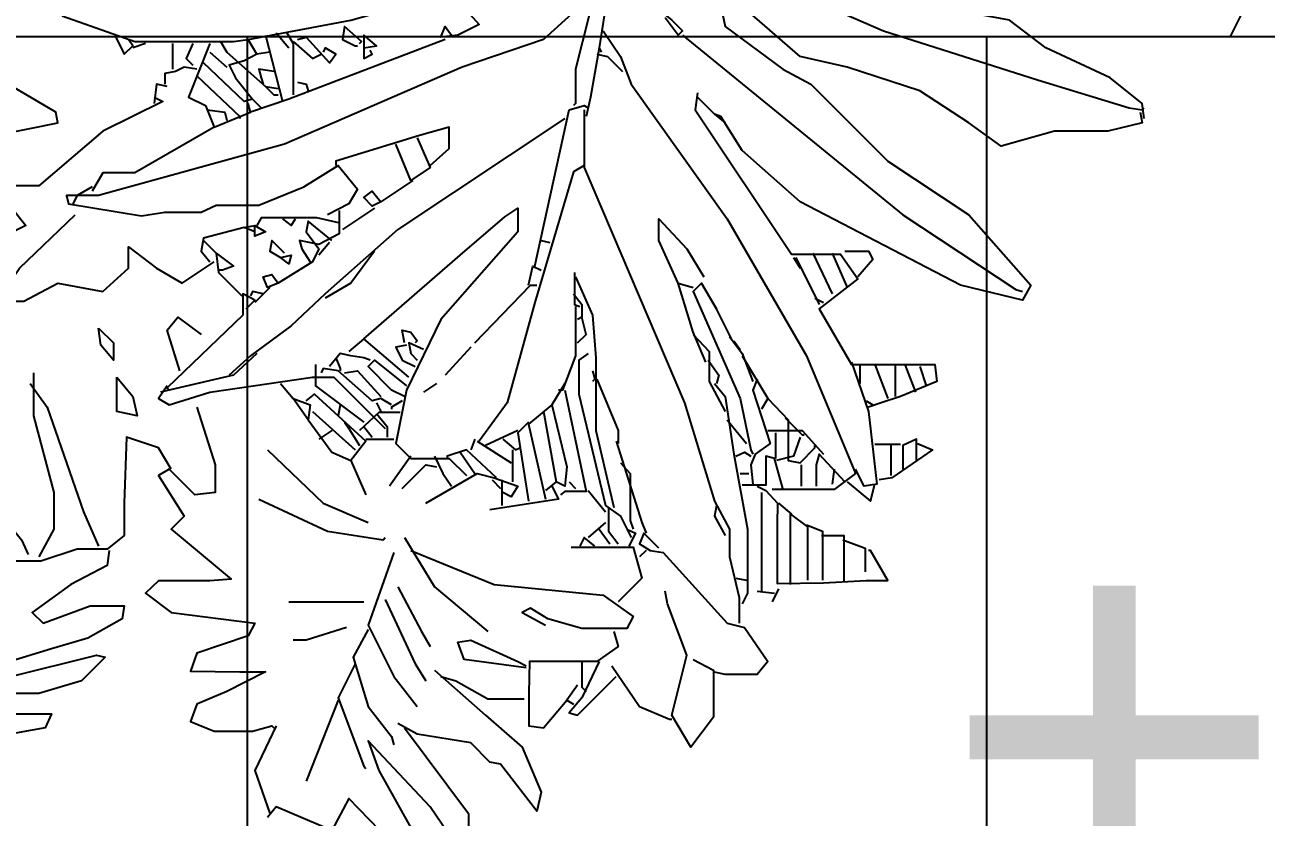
# Model space of a CAD drawing. Extents: x -109 to 1815, y -14679 to 345.
# Drawn here: x -96.2494 to -95.8297, y -47.2789 to -47.011 of the extents above; entities that cross this region are included whole.
import ezdxf

# ---------------------------------------------------------------- set-up
doc = ezdxf.new("R2010")
doc.units = 0
doc.header["$MEASUREMENT"] = 0
doc.layers.get('0').update_dxf_attribs({"linetype": 'CONTINUOUS'})
for name, color, linetype in [('corte-esq-ext', 1, 'CONTINUOUS'), ('COTA', 1, 'CONTINUOUS'), ('linha-vista-3', 1, 'CONTINUOUS'), ('TEXTO', 1, 'CONTINUOUS')]:
    doc.layers.add(name, color=color, linetype=linetype)
doc.styles.add('ARIALN', font='arial.ttf')

# ---------------------------------------------------------------- blocks, each defined once
blk = doc.blocks.new('JARDIM_5')
at = {"linetype": 'Continuous'}
for points in [[(0.21543, 0.01423), (0.2082, 0.0101), (0.19839, -0.04877), (0.19839, -0.0591), (0.19168, -0.08595), (0.19168, -0.10247), (0.19064, -0.1035)], [(0.2082, -0.00023), (0.2144, -0.00333), (0.20304, -0.07562), (0.20407, -0.07768)], [(0.2144, -0.00333), (0.28359, -0.04257), (0.34039, -0.06736), (0.41475, -0.09111), (0.45915, -0.10454), (0.46535, -0.10557), (0.46638, -0.10454)], [(0.46638, -0.1097), (0.46535, -0.10247), (0.44986, -0.09008), (0.41888, -0.07562), (0.40132, -0.06219), (0.35691, -0.05393), (0.31973, -0.03328), (0.30011, -0.02708), (0.30424, -0.01985), (0.31664, -0.01417), (0.33419, -0.01546), (0.34969, -0.01546), (0.38067, -0.03328), (0.36311, -0.05496)], [(0.21027, -0.03328), (0.23195, -0.05703), (0.23815, -0.06219), (0.24331, -0.06736), (0.24125, -0.06942), (0.23505, -0.06116)], [(0.19684, -0.0529), (0.17618, -0.07149), (0.13694, -0.08491), (0.05122, -0.12209), (-0.03863, -0.14688), (-0.05412, -0.14688), (-0.05309, -0.15101), (-0.01797, -0.15669), (-0.00661, -0.15488), (0.01094, -0.15488), (0.01817, -0.15153), (0.03883, -0.15153), (0.06052, -0.14275), (0.07704, -0.13242), (0.08633, -0.14378), (0.0822, -0.15101), (0.07187, -0.15617)], [(0.04399, -0.07768), (0.0378, -0.07872), (0.03366, -0.07149), (0.08324, -0.06219), (0.09976, -0.05755), (0.13901, -0.05755), (0.1452, -0.06426), (0.13487, -0.06942), (0.12661, -0.07046), (0.12868, -0.06529), (0.13178, -0.06942)], [(0.46432, -0.1066), (0.46535, -0.11177), (0.44883, -0.1159), (0.42301, -0.1159), (0.39719, -0.12313), (0.3817, -0.11177), (0.35795, -0.09627), (0.32283, -0.08491), (0.30011, -0.07975), (0.27223, -0.05548), (0.2619, -0.05548), (0.26397, -0.06529), (0.29185, -0.08595), (0.30528, -0.09318), (0.34246, -0.13035), (0.3817, -0.15617), (0.41165, -0.19025), (0.40752, -0.19748), (0.37757, -0.19025), (0.30011, -0.14998), (0.27223, -0.12519), (0.2619, -0.10867), (0.2588, -0.10763)], [(-0.05618, -0.06013), (-0.02107, -0.07252), (0.02644, -0.07252), (0.03366, -0.07149)], [(0.08737, -0.07355), (0.0884, -0.07252), (0.08014, -0.06529), (0.0791, -0.07149), (0.0853, -0.07459), (0.08633, -0.07459)], [(-0.03036, -0.07046), (-0.02623, -0.07872), (-0.0221, -0.07459), (-0.02417, -0.07149)], [(0.12868, -0.07149), (0.05329, -0.10041), (0.0347, -0.1066)], [(0.04193, -0.06942), (0.05019, -0.10144)], [(0.04709, -0.06839), (0.05329, -0.07562)], [(0.05225, -0.06839), (0.05535, -0.07355), (0.05535, -0.07975), (0.05535, -0.09834)], [(0.05742, -0.07149), (0.06155, -0.07046), (0.07291, -0.08285), (0.07601, -0.07872), (0.07084, -0.07562), (0.06981, -0.07768)], [(0.08943, -0.07562), (0.09563, -0.07459), (0.08943, -0.06942), (0.08943, -0.08078), (0.09356, -0.07872), (0.09253, -0.07665)], [(0.2051, -0.06736), (0.21336, -0.07975), (0.21853, -0.09318), (0.265, -0.15824), (0.30321, -0.22433), (0.32696, -0.28114), (0.31664, -0.28888), (0.28669, -0.28888)], [(0.24331, -0.06942), (0.34969, -0.15617), (0.40442, -0.19232), (0.40752, -0.19335)], [(-0.11815, -0.11745), (-0.08613, -0.11745), (-0.05825, -0.11177), (-0.05928, -0.1066), (-0.08923, -0.08904), (-0.14294, -0.08078), (-0.1512, -0.07355)], [(-0.01591, -0.07355), (-0.0221, -0.07562)], [(-0.003, -0.07355), (-0.003, -0.08595)], [(0.00681, -0.07355), (0.00371, -0.08078), (0.00681, -0.08388)], [(0.01507, -0.07355), (0.00475, -0.09937), (0.01301, -0.1035), (0.01714, -0.11383), (0.0347, -0.1066), (0.03366, -0.10247)], [(0.01507, -0.07768), (0.02334, -0.08491)], [(0.02024, -0.07252), (0.02334, -0.07768), (0.04193, -0.09421), (0.04812, -0.09524)], [(0.05535, -0.07252), (0.06465, -0.08078), (0.06878, -0.07872)], [(0.20304, -0.07562), (0.1989, -0.09937), (0.19684, -0.10867)], [(0.0378, -0.07872), (0.0316, -0.08182), (0.02437, -0.08388), (0.02747, -0.09008), (0.03573, -0.10041), (0.0316, -0.10144), (0.01198, -0.08285)], [(0.202, -0.07872), (0.20717, -0.07975), (0.2144, -0.08698)], [(0.00888, -0.08595), (0.00268, -0.08491), (-0.00145, -0.08698), (-0.00661, -0.08801), (-0.00661, -0.09318)], [(0.00888, -0.08904), (0.02953, -0.10867), (0.02953, -0.1097)], [(0.04606, -0.08698), (0.03883, -0.08595), (0.03986, -0.09008), (0.04089, -0.09318)], [(-0.00558, -0.09421), (-0.01074, -0.09318), (-0.01177, -0.10247)], [(0.04193, -0.09421), (0.04606, -0.09834), (0.04812, -0.09834)], [(0.05742, -0.09214), (0.06155, -0.09318), (0.06258, -0.09627)], [(-0.01177, -0.09937), (-0.00765, -0.10144), (-0.03656, -0.1159), (-0.06755, -0.14223), (-0.0913, -0.14223), (-0.11815, -0.11796), (-0.11918, -0.1159)], [(0.03573, -0.10041), (0.03986, -0.10454)], [(0.25054, -0.09731), (0.24951, -0.10557), (0.29598, -0.17528), (0.31973, -0.17528), (0.328, -0.18716), (0.30941, -0.20161), (0.3249, -0.22847), (0.36518, -0.22847), (0.36621, -0.23673), (0.34865, -0.24396), (0.33936, -0.24705), (0.33316, -0.24912)], [(0.25054, -0.09937), (0.2588, -0.10763), (0.26397, -0.11177)], [(0.01404, -0.10557), (0.0223, -0.1066), (0.02334, -0.11073)], [(0.17205, -0.18096), (0.18858, -0.10557), (0.19581, -0.1035), (0.19787, -0.10454)], [(0.19581, -0.10557), (0.19581, -0.13345), (0.24434, -0.24705), (0.2588, -0.29456), (0.26603, -0.30799), (0.26603, -0.32141), (0.27068, -0.34104), (0.27068, -0.35343)], [(0.01714, -0.11383), (-0.02107, -0.13603), (-0.03656, -0.13603), (-0.04173, -0.14481)], [(0.18651, -0.1097), (0.10596, -0.1634), (0.07084, -0.19438), (0.05432, -0.20988), (0.0347, -0.22433), (0.02437, -0.23363)], [(0.12145, -0.13242), (0.13074, -0.12416), (0.13074, -0.11383), (0.11628, -0.11796), (0.07601, -0.13035), (0.07601, -0.13242)], [(0.11525, -0.11899), (0.12145, -0.13345), (0.11215, -0.13965), (0.10492, -0.12209)], [(0.19581, -0.13242), (0.19064, -0.13552), (0.17205, -0.19852), (0.15863, -0.24705), (0.1452, -0.26564)], [(-0.04173, -0.14275), (-0.04895, -0.14688), (-0.05102, -0.15101)], [(0.11319, -0.13965), (0.09769, -0.14998)], [(-0.08717, -0.14481), (-0.07374, -0.16134), (-0.07994, -0.16444), (-0.11195, -0.15204), (-0.11712, -0.15101)], [(0.09769, -0.14998), (0.09356, -0.15204), (0.08943, -0.14791), (0.09356, -0.14481), (0.09769, -0.14998)], [(0.07756, -0.15411), (0.07756, -0.16547), (0.06774, -0.17063), (0.05845, -0.16857), (0.05948, -0.1727), (0.06362, -0.17889)], [(0.0946, -0.15307), (0.0791, -0.1634)], [(0.08943, -0.21607), (0.13591, -0.1758), (0.15759, -0.15721), (0.16379, -0.15307), (0.16379, -0.16444), (0.12661, -0.20678), (0.11009, -0.24086), (0.10492, -0.26668), (0.11215, -0.27391), (0.13074, -0.27391), (0.13901, -0.28217)], [(-0.0882, -0.19852), (-0.07684, -0.18199), (-0.04999, -0.15617)], [(0.03676, -0.16444), (0.0316, -0.16237), (0.03676, -0.16134), (0.04193, -0.16444), (0.03676, -0.1665), (0.03676, -0.16134)], [(0.07807, -0.1603), (0.06671, -0.15772), (0.03986, -0.15772), (0.0378, -0.16134)], [(0.07394, -0.16857), (0.06258, -0.15927), (0.06155, -0.16444), (0.06774, -0.1727), (0.06465, -0.17889), (0.04812, -0.18922)], [(0.05019, -0.15824), (0.05432, -0.16134), (0.05639, -0.15824)], [(0.24125, -0.18922), (0.23195, -0.16857), (0.23195, -0.15824), (0.24538, -0.1727), (0.25364, -0.18612)], [(0.0316, -0.16237), (0.01198, -0.16753), (0.01094, -0.17373), (0.01507, -0.17889)], [(-0.15739, -0.20265), (-0.14913, -0.20007), (-0.13571, -0.20007), (-0.11402, -0.19335), (-0.10576, -0.19542), (-0.10162, -0.20368), (-0.09439, -0.20265), (-0.08717, -0.198), (-0.07477, -0.198), (-0.05825, -0.18922), (-0.03656, -0.19335), (-0.02417, -0.18199), (-0.02417, -0.17166), (-0.01074, -0.18199), (0.00165, -0.18922), (0.01714, -0.17889)], [(0.01198, -0.16857), (0.01817, -0.17476), (0.01921, -0.18406), (0.03057, -0.19542)], [(0.05122, -0.17476), (0.04503, -0.16857), (0.04399, -0.17373), (0.04916, -0.17683), (0.05432, -0.1758), (0.05329, -0.17993), (0.04916, -0.17683)], [(0.07291, -0.1696), (0.06774, -0.1758)], [(0.0946, -0.17373), (0.08324, -0.18922), (0.07084, -0.19645)], [(0.17515, -0.16857), (0.17928, -0.1696)], [(0.3218, -0.17373), (0.33316, -0.17373), (0.33523, -0.17786), (0.328, -0.18612)], [(0.01817, -0.17476), (0.02644, -0.18096), (0.02127, -0.18303), (0.01921, -0.18303)], [(0.29702, -0.17683), (0.30011, -0.18199)], [(0.29805, -0.17683), (0.30941, -0.19955)], [(0.30631, -0.17476), (0.3156, -0.19438)], [(0.3156, -0.17476), (0.32283, -0.19129)], [(0.04812, -0.18922), (0.04296, -0.19129), (0.04089, -0.18612), (0.04503, -0.18509), (0.04812, -0.18922)], [(0.16895, -0.19025), (0.17102, -0.18096), (0.17515, -0.18303)], [(0.19116, -0.18406), (0.19116, -0.19955), (0.19374, -0.20058)], [(0.04399, -0.19129), (0.03676, -0.19852)], [(0.14314, -0.21814), (0.16999, -0.19025), (0.17308, -0.19025)], [(0.19168, -0.18612), (0.19994, -0.20471), (0.20149, -0.22537), (0.20149, -0.26048), (0.21027, -0.29766)], [(0.25467, -0.22743), (0.24848, -0.21297), (0.24125, -0.18922), (0.24848, -0.19129)], [(0.26707, -0.21607), (0.25984, -0.20161), (0.25261, -0.18922), (0.24848, -0.19335), (0.2712, -0.24499), (0.27636, -0.26978), (0.27739, -0.27184)], [(0.03263, -0.20161), (0.03676, -0.19748), (0.03108, -0.19438), (0.03108, -0.20471), (-0.00558, -0.23983), (-0.00455, -0.24086)], [(0.04089, -0.19438), (0.03573, -0.19335), (0.0347, -0.19542)], [(0.19064, -0.19438), (0.19477, -0.19955), (0.19477, -0.20574)], [(0.25674, -0.19645), (0.25984, -0.20161)], [(0.30734, -0.19645), (0.31147, -0.19852)], [(0.19168, -0.20058), (0.19168, -0.22433), (0.18548, -0.24086), (0.18341, -0.24086)], [(0.00062, -0.23156), (-0.00558, -0.21194), (-0.00042, -0.20574), (0.01094, -0.21401)], [(0.19271, -0.21814), (0.19684, -0.21401), (0.19477, -0.20574), (0.19271, -0.20678)], [(-0.03863, -0.21091), (-0.0314, -0.21814), (-0.0314, -0.2264), (-0.03759, -0.21917), (-0.03863, -0.21091)], [(0.10906, -0.21814), (0.10802, -0.21194), (0.11215, -0.21297), (0.11525, -0.21711), (0.11422, -0.21814)], [(0.24848, -0.21401), (0.25622, -0.22227), (0.25622, -0.23673), (0.26397, -0.25119)], [(0.26603, -0.21504), (0.27223, -0.2233), (0.27739, -0.23673)], [(0.11112, -0.23466), (0.08943, -0.21607), (0.0822, -0.22227)], [(0.11009, -0.21917), (0.10492, -0.2202), (0.10802, -0.2264), (0.11422, -0.2295)], [(0.11835, -0.22124), (0.11112, -0.21814), (0.11215, -0.2233), (0.11525, -0.2264)], [(0.14107, -0.2202), (0.12868, -0.23363)], [(0.2681, -0.21711), (0.2712, -0.22124)], [(0.0378, -0.2233), (0.02644, -0.23363), (-0.00868, -0.24189)], [(0.09253, -0.2264), (0.08943, -0.22537), (0.08324, -0.22433), (0.07807, -0.2233), (0.07291, -0.2295)], [(0.07601, -0.22537), (0.07807, -0.23053), (0.07807, -0.23156)], [(0.10906, -0.24396), (0.10286, -0.24086), (0.0915, -0.2295), (0.0946, -0.2264), (0.11009, -0.23879)], [(0.19787, -0.2233), (0.19322, -0.2264), (0.19322, -0.24292), (0.20613, -0.29663), (0.21336, -0.30179), (0.21853, -0.31212)], [(0.2557, -0.2264), (0.26087, -0.23363), (0.25984, -0.23776)], [(0.27223, -0.22433), (0.28462, -0.24499), (0.28152, -0.25015)], [(0.3249, -0.22743), (0.33316, -0.25119), (0.33729, -0.2863), (0.3311, -0.28733), (0.32696, -0.27907)], [(-0.07013, -0.2326), (-0.07013, -0.25325), (-0.06032, -0.29043), (-0.06032, -0.30799), (-0.06755, -0.32141)], [(0.0662, -0.22847), (0.0662, -0.23879), (0.08943, -0.25635)], [(0.10286, -0.24809), (0.09769, -0.24499), (0.09356, -0.24602), (0.07704, -0.23156), (0.06981, -0.23053), (0.06878, -0.2326)], [(0.08014, -0.2326), (0.08633, -0.23156), (0.09769, -0.24396)], [(0.19994, -0.23156), (0.20097, -0.23569), (0.19994, -0.23673)], [(0.32903, -0.22847), (0.32903, -0.23776)], [(0.33626, -0.22847), (0.34246, -0.24499)], [(0.34607, -0.22847), (0.34607, -0.24396)], [(0.35072, -0.22847), (0.35588, -0.24189)], [(0.35795, -0.2295), (0.36105, -0.23879)], [(-0.07168, -0.23776), (-0.06341, -0.24912), (-0.04586, -0.29972), (-0.03863, -0.31625)], [(-0.02985, -0.23466), (-0.0221, -0.24396), (-0.02004, -0.25325), (-0.02985, -0.25119), (-0.02985, -0.23466)], [(-0.00558, -0.23879), (-0.00971, -0.24499), (-0.00455, -0.24809), (0.01507, -0.24189), (0.06465, -0.23466), (0.07497, -0.23466), (0.09976, -0.25945)], [(0.04916, -0.23776), (0.05535, -0.24499), (0.06362, -0.24809), (0.06258, -0.25532), (0.05535, -0.24499)], [(0.12455, -0.23776), (0.11835, -0.24189)], [(0.18651, -0.23776), (0.18031, -0.24809), (0.18754, -0.27804), (0.18651, -0.28733), (0.18238, -0.28527)], [(0.202, -0.23569), (0.21233, -0.26048), (0.21233, -0.26668)], [(0.2588, -0.23776), (0.26397, -0.24396), (0.2681, -0.27184), (0.27481, -0.30799), (0.27481, -0.33897), (0.27223, -0.34413)], [(0.27946, -0.23569), (0.27739, -0.24086), (0.28566, -0.26668), (0.27843, -0.27184), (0.27636, -0.277), (0.27739, -0.2863)], [(0.06155, -0.24602), (0.06568, -0.24292), (0.09047, -0.26564), (0.08324, -0.27494), (0.09047, -0.29146)], [(0.18651, -0.24086), (0.19684, -0.28991), (0.18651, -0.28991), (0.18445, -0.29146)], [(0.28462, -0.24499), (0.29443, -0.25532), (0.29443, -0.27494), (0.30011, -0.27597), (0.30734, -0.26874), (0.30734, -0.26771)], [(0.00888, -0.24912), (0.01766, -0.277), (0.01766, -0.29043), (0.00785, -0.29146), (-0.00455, -0.27907), (-0.00971, -0.28217), (0.00268, -0.30179), (-0.00352, -0.30799), (0.0254, -0.33226), (0.01507, -0.33303), (-0.00971, -0.33303), (-0.01591, -0.33897), (-0.00352, -0.34826), (0.03676, -0.35343), (0.03366, -0.35962), (0.00888, -0.36789), (0.00578, -0.37666), (0.02953, -0.37692), (0.04193, -0.37692), (0.02334, -0.38648), (0.00888, -0.39267), (0.00578, -0.40093), (0.01714, -0.40558), (0.03573, -0.40558), (0.04503, -0.403), (0.04606, -0.40403)], [(0.06465, -0.25119), (0.0853, -0.26978)], [(0.07807, -0.24809), (0.07704, -0.25325)], [(0.10699, -0.2517), (0.09666, -0.2517), (0.08737, -0.26048)], [(0.09563, -0.24705), (0.09769, -0.25119)], [(0.10802, -0.24602), (0.10286, -0.24912), (0.10286, -0.25015)], [(0.18031, -0.24809), (0.16895, -0.25738), (0.17722, -0.29353)], [(0.17618, -0.25119), (0.18238, -0.28527), (0.17722, -0.2894)], [(0.33213, -0.24602), (0.33523, -0.24809)], [(0.06258, -0.25532), (0.07394, -0.27081), (0.08324, -0.27494)], [(0.08014, -0.25635), (0.0822, -0.25945), (0.08324, -0.25842)], [(0.09563, -0.25222), (0.10079, -0.25842), (0.10079, -0.26358)], [(0.16895, -0.25635), (0.16379, -0.26151), (0.16895, -0.29456)], [(0.265, -0.25532), (0.26913, -0.26048), (0.27429, -0.26668)], [(0.29288, -0.25428), (0.30115, -0.26255), (0.30218, -0.26255)], [(-0.00352, -0.27907), (-0.00971, -0.26874), (-0.0252, -0.26358), (-0.02623, -0.29559), (-0.02623, -0.31109), (-0.0345, -0.3178), (-0.04895, -0.3178), (-0.06651, -0.32348), (-0.0851, -0.32348), (-0.09336, -0.32141), (-0.10989, -0.32967)], [(0.07394, -0.26048), (0.06774, -0.26461)], [(0.0822, -0.25945), (0.08737, -0.26771)], [(0.08943, -0.25842), (0.09356, -0.26358)], [(0.16379, -0.26048), (0.1483, -0.26771)], [(0.28462, -0.26048), (0.30115, -0.26048), (0.31147, -0.27184)], [(0.28824, -0.26151), (0.28824, -0.27391)], [(0.30011, -0.26358), (0.29702, -0.27287), (0.28875, -0.27494)], [(0.09047, -0.26461), (0.10389, -0.26461)], [(0.14314, -0.26461), (0.14107, -0.26978)], [(0.14417, -0.26564), (0.16069, -0.27597)], [(0.15656, -0.26461), (0.16276, -0.26978), (0.16482, -0.26874)], [(0.2113, -0.26564), (0.22369, -0.30489), (0.22575, -0.31005)], [(0.34865, -0.26719), (0.33626, -0.26719)], [(0.35691, -0.26668), (0.36414, -0.26978), (0.34452, -0.2832), (0.33832, -0.28423)], [(0.344, -0.26771), (0.344, -0.28217)], [(0.3564, -0.27494), (0.3564, -0.26461), (0.34969, -0.26771), (0.34969, -0.27907)], [(0.04296, -0.26978), (0.06981, -0.29559), (0.0915, -0.30489)], [(0.11215, -0.27287), (0.10183, -0.28733)], [(0.12351, -0.27287), (0.12765, -0.28114), (0.13178, -0.28733)], [(0.15346, -0.2832), (0.13901, -0.26978), (0.12971, -0.27287), (0.12971, -0.27391)], [(0.13591, -0.27081), (0.14314, -0.28114)], [(0.16121, -0.26978), (0.16121, -0.28527)], [(0.26913, -0.27287), (0.27326, -0.27081), (0.27636, -0.27287)], [(0.29185, -0.28836), (0.28772, -0.27391), (0.28359, -0.27287), (0.28359, -0.28682), (0.27223, -0.28682)], [(0.3218, -0.28527), (0.30941, -0.27184), (0.30786, -0.277), (0.30786, -0.28733)], [(0.10802, -0.28836), (0.11938, -0.277), (0.12455, -0.27804)], [(0.11938, -0.29559), (0.14417, -0.28114), (0.15243, -0.2832), (0.16379, -0.28733), (0.16069, -0.2925), (0.15656, -0.29043)], [(0.21336, -0.27597), (0.21801, -0.28114), (0.21801, -0.30386), (0.21956, -0.30799)], [(0.2712, -0.28114), (0.27533, -0.28114)], [(0.30063, -0.277), (0.30063, -0.28733)], [(0.31664, -0.27907), (0.3156, -0.2863)], [(-0.08097, -0.37925), (-0.03966, -0.36892), (-0.03553, -0.36995), (-0.04689, -0.38131), (-0.06755, -0.38751), (-0.11505, -0.38751)], [(-0.10162, -0.39732), (-0.06135, -0.39732), (-0.06445, -0.40403), (-0.0851, -0.40765)], [(0.18031, -0.28733), (0.18341, -0.29353), (0.15036, -0.29869)], [(0.1514, -0.28423), (0.15553, -0.28836)], [(0.15605, -0.28423), (0.15605, -0.29663)], [(0.18858, -0.28527), (0.19168, -0.28836)], [(0.27946, -0.28733), (0.28359, -0.2894), (0.28927, -0.29559), (0.28901, -0.30592), (0.28901, -0.33432), (0.31147, -0.33406), (0.33213, -0.3329), (0.34246, -0.3329), (0.33419, -0.31831), (0.33316, -0.31831)], [(0.32283, -0.28527), (0.33419, -0.29456), (0.33626, -0.2863)], [(0.03883, -0.29353), (0.07187, -0.30902), (0.09873, -0.31315), (0.09976, -0.31212)], [(0.19787, -0.2894), (0.20613, -0.29972)], [(0.28152, -0.29043), (0.28152, -0.33794)], [(0.20768, -0.29766), (0.20768, -0.30902), (0.21233, -0.31522)], [(0.25984, -0.29663), (0.2588, -0.30179), (0.26397, -0.31109)], [(0.28979, -0.29559), (0.29598, -0.30076)], [(-0.0851, -0.30179), (-0.07581, -0.31315), (-0.07271, -0.32038)], [(0.20613, -0.30489), (0.19787, -0.31212)], [(0.29547, -0.33484), (0.29547, -0.30076), (0.30373, -0.30695), (0.30373, -0.33277)], [(0.20304, -0.30799), (0.2082, -0.31522)], [(0.21646, -0.30799), (0.22059, -0.31005), (0.21749, -0.31625)], [(0.23195, -0.31728), (0.22472, -0.31005), (0.22266, -0.31522), (0.22782, -0.31831), (0.23402, -0.31935), (0.265, -0.35343), (0.27326, -0.35549), (0.28462, -0.37202), (0.27946, -0.37821), (0.26397, -0.37821), (0.2588, -0.37718)], [(0.30321, -0.30592), (0.31096, -0.30902), (0.31096, -0.33277)], [(0.31044, -0.31109), (0.32129, -0.31109), (0.32129, -0.33381)], [(0.10906, -0.31212), (0.12351, -0.33587), (0.14933, -0.35756)], [(0.18961, -0.31677), (0.21956, -0.31677), (0.22369, -0.33174), (0.21233, -0.3431)], [(0.20097, -0.31625), (0.19581, -0.31212), (0.19374, -0.31625)], [(0.32077, -0.31315), (0.33161, -0.31728), (0.33161, -0.32864)], [(-0.03346, -0.31831), (-0.0345, -0.32554), (-0.05205, -0.33484), (-0.07064, -0.34826), (-0.06548, -0.35343), (-0.04276, -0.34517), (-0.02623, -0.34517), (-0.02727, -0.35136), (-0.04379, -0.36066), (-0.06135, -0.36582), (-0.0851, -0.37305), (-0.0913, -0.37512)], [(0.10389, -0.31935), (0.0915, -0.35446), (0.10389, -0.37925), (0.11525, -0.39371)], [(0.11215, -0.31831), (0.15243, -0.33484), (0.2051, -0.34), (0.21956, -0.35033), (0.21646, -0.35601), (0.19477, -0.35601), (0.17825, -0.35136), (0.16999, -0.3462), (0.16586, -0.34826), (0.17722, -0.35446)], [(0.22575, -0.31831), (0.22266, -0.32141)], [(0.26913, -0.33174), (0.27429, -0.33277)], [(0.10596, -0.33587), (0.11732, -0.35756), (0.12145, -0.36479)], [(0.24848, -0.37098), (0.25829, -0.37615), (0.25829, -0.39887), (0.24744, -0.41333), (0.23815, -0.39784), (0.24538, -0.36892), (0.23608, -0.34413), (0.23505, -0.33794)], [(0.27946, -0.33794), (0.28772, -0.33897)], [(0.28979, -0.3369), (0.28669, -0.3431)], [(0.05329, -0.3431), (0.08943, -0.3431)], [(0.09976, -0.34207), (0.11422, -0.37305), (0.11938, -0.38131)], [(0.08117, -0.35549), (0.06155, -0.36169), (0.05535, -0.36169)], [(0.0915, -0.35653), (0.08427, -0.36995), (0.0915, -0.39371), (0.10286, -0.40816), (0.10389, -0.41229)], [(0.21027, -0.35756), (0.21233, -0.36479), (0.202, -0.37202), (0.19787, -0.37202), (0.16947, -0.37202), (0.16921, -0.38751), (0.16921, -0.403), (0.17618, -0.40403), (0.18754, -0.39061), (0.19064, -0.39267)], [(0.16792, -0.37512), (0.13797, -0.37098), (0.13487, -0.36272), (0.14107, -0.36169), (0.16379, -0.37202), (0.16792, -0.37408)], [(0.0853, -0.37305), (0.07704, -0.38957), (0.08943, -0.42262), (0.09047, -0.42365)], [(0.12351, -0.37615), (0.1483, -0.39784), (0.16586, -0.41333), (0.17515, -0.43502), (0.17308, -0.44431), (0.15553, -0.42159), (0.15036, -0.42056), (0.14107, -0.41126), (0.11525, -0.40713), (0.10596, -0.40197)], [(0.20304, -0.37202), (0.19477, -0.38957), (0.18858, -0.3968), (0.19271, -0.39784), (0.2113, -0.37925)], [(0.19477, -0.37202), (0.19477, -0.38441), (0.19684, -0.38648)], [(0.20923, -0.37408), (0.22266, -0.39371), (0.23711, -0.3999), (0.23815, -0.3999)], [(0.12661, -0.37925), (0.13384, -0.38131), (0.14933, -0.39009), (0.16689, -0.39009)], [(0.19271, -0.38338), (0.18754, -0.39061)], [(0.07704, -0.39061), (0.06155, -0.42985)], [(0.04709, -0.403), (0.03676, -0.42469), (0.04399, -0.44534)], [(0.10906, -0.40403), (0.14004, -0.44534), (0.14004, -0.4691), (0.13487, -0.46187), (0.12145, -0.44224), (0.0915, -0.41023), (0.09666, -0.42469), (0.11525, -0.45773), (0.11112, -0.46703)], [(0.11215, -0.4691), (0.0822, -0.43811), (0.07394, -0.4536), (0.04709, -0.44224), (0.04296, -0.44741)]]:
    blk.add_lwpolyline(points, dxfattribs=at)

msp = doc.modelspace()

# ---------------------------------------------------------------- linework, layer by layer
at = {"layer": 'corte-esq-ext'}
for p, q in [((-96.17414, -47.56494), (-96.17414, -47.01494)), ((-95.92414, -47.56494), (-95.92414, -47.01494))]:
    msp.add_line(p, q, dxfattribs=at)
at = {"layer": 'COTA'}
msp.add_line((-96.47414, -47.01494), (-94.77204, -47.01494), dxfattribs=at)
at = {"layer": 'linha-vista-3'}
msp.add_lwpolyline([(-95.84185, -47.01494), (-95.84169, -47.01471), (-95.8357, -47.00274), (-95.80663, -47.00616), (-95.79893, -46.99077), (-95.78611, -46.99077), (-95.7767, -47.00017)], dxfattribs=at)

# ---------------------------------------------------------------- block references
at = {"layer": 'linha-vista-3', "xscale": 0.7, "yscale": 0.7, "zscale": 0.7}
msp.add_blockref('JARDIM_5', (-96.19739, -46.96588), dxfattribs=at)

# ---------------------------------------------------------------- texts
at = {"layer": 'TEXTO', "style": 'ARIALN'}
msp.add_text('+ 0.15', height=0.144, dxfattribs=at).set_placement((-95.93976, -47.32148))

doc.saveas('drawing.dxf')
